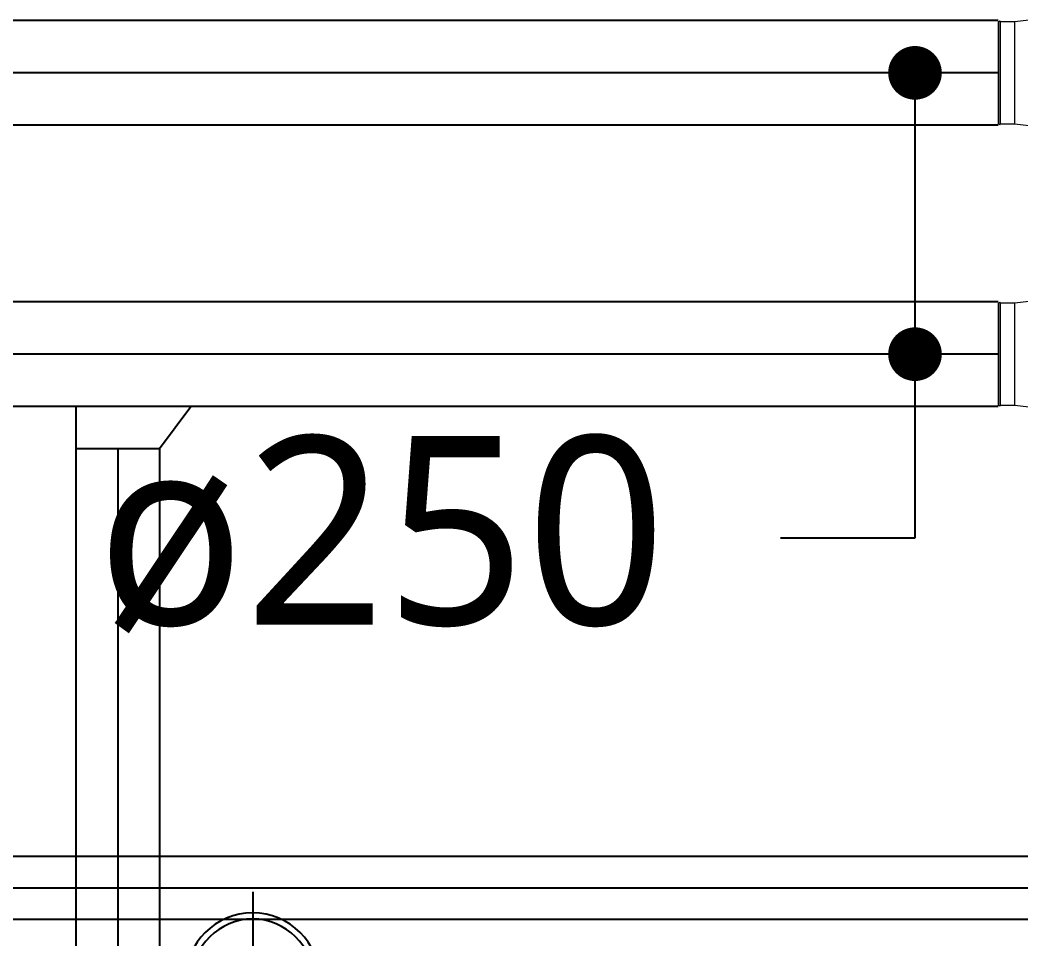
# Model space of a CAD drawing. Header units: millimetres. Extents: x 61566 to 667441, y 0 to 118800.
# Drawn here: x 444760 to 447150, y 55080 to 57273 of the extents above; entities that cross this region are included whole.
import ezdxf

# ---------------------------------------------------------------- set-up
doc = ezdxf.new("R2010")
doc.units = ezdxf.units.MM
doc.header["$LTSCALE"] = 200
doc.linetypes.add('CENTER', pattern=[50.8, 31.75, -6.35, 6.35, -6.35])
for name, color, linetype in [('LG-환기', 2, 'Continuous'), ('TEXT', 3, 'Continuous'), ('환기(RA)', 2, 'Continuous'), ('환기(SA)', 3, 'Continuous'), ('환기유니트', 6, 'Continuous')]:
    doc.layers.add(name, color=color, linetype=linetype)
doc.styles.add('LG전자', font='malgun.ttf')

# ---------------------------------------------------------------- blocks, each defined once
blk = doc.blocks.new('A$C40B63A93')
at = {"color": 1}
for p, q in [((210, 420), (210, 0)), ((420, 210), (0, 210))]:
    blk.add_line(p, q, dxfattribs=at)
at = {"color": 0}
for radius in [160, 145, 75]:
    blk.add_circle((210, 210), radius, dxfattribs=at)
blk = doc.blocks.new('상업용 프리미엄환기 800~1000CMH')
at = {"layer": 'LG-환기', "color": 0, "linetype": 'Continuous', "lineweight": 18}
for p, q in [((1088.3, 961.2), (1054.9, 965.4)), ((1123.2, 961.2), (1088.3, 961.2)), ((1088.3, 961.2), (1088.3, 717.6)), ((1123.2, 716.3), (1123.2, 962.4)), ((1128.2, 961.2), (1123.9, 962.9)), ((1123.9, 715.8), (1123.9, 962.9)), ((1128.2, 717.6), (1128.2, 961.2)), ((1054.9, 713.3), (1088.3, 717.6)), ((1088.3, 717.6), (1123.2, 717.6)), ((1123.9, 715.8), (1128.2, 717.6)), ((1088.3, 289.7), (1054.9, 293.9)), ((1088.3, 289.7), (1088.3, 46.1)), ((1123.2, 289.7), (1088.3, 289.7)), ((1123.2, 44.8), (1123.2, 290.9)), ((1123.9, 44.3), (1123.9, 291.4)), ((1128.2, 289.7), (1123.9, 291.4)), ((1128.2, 46.1), (1128.2, 289.7)), ((1054.9, 41.8), (1088.3, 46.1)), ((1088.3, 46.1), (1123.2, 46.1)), ((1123.9, 44.3), (1128.2, 46.1))]:
    blk.add_line(p, q, dxfattribs=at)
for centre, start, end in [((1123.7, 962.4), 68.1986, 180), ((1123.7, 716.3), 180, 291.8014), ((1123.7, 290.9), 68.1986, 180), ((1123.7, 44.8), 180, 291.8014)]:
    blk.add_arc(centre, 0.5, start, end, dxfattribs=at)

msp = doc.modelspace()

# ---------------------------------------------------------------- linework, layer by layer
at = {"layer": 'TEXT', "color": 1}
for p, q in [((446896.7, 57147.3), (446896.7, 56036.9)), ((446896.7, 56036.9), (446575.3, 56036.9))]:
    msp.add_line(p, q, dxfattribs=at)
at = {"layer": 'TEXT', "color": 1, "const_width": 64}
for points in [[(446896.7, 57179.3, -1), (446896.7, 57115.3, -1)], [(446896.7, 56507.8, -1), (446896.7, 56443.8, -1)]]:
    msp.add_lwpolyline(points, format="xyb", close=True, dxfattribs=at)
at = {"layer": '환기(RA)'}
for p, q in [((447095, 57272.3), (443331.4, 57272.3)), ((447095, 57022.3), (443331.4, 57022.3))]:
    msp.add_line(p, q, dxfattribs=at)
at = {"layer": '환기(SA)', "color": 1, "linetype": 'CENTER'}
for p, q in [((447095, 57147.3), (443331.4, 57147.3)), ((447095, 56475.8), (444254.3, 56475.8)), ((444992.8, 56250.8), (444992.8, 51616)), ((444682.2, 55202.3), (449335, 55202.3))]:
    msp.add_line(p, q, dxfattribs=at)
at = {"layer": '환기(SA)'}
for p, q in [((447095, 56600.8), (444254.3, 56600.8)), ((447095, 56350.8), (444254.3, 56350.8)), ((444892.8, 56250.8), (444892.8, 51616)), ((445092.8, 56250.8), (445092.8, 51613.5)), ((444682.2, 55277.3), (449335, 55277.3)), ((444682.2, 55127.3), (449335, 55127.3))]:
    msp.add_line(p, q, dxfattribs=at)
msp.add_lwpolyline([(444892.8, 56350.8), (444892.8, 56250.8), (445092.8, 56250.8), (445167.8, 56350.8)], close=True, dxfattribs=at)

# ---------------------------------------------------------------- block references
at = {"layer": '환기(RA)', "xscale": -1}
msp.add_blockref('A$C40B63A93', (445525.1, 54772.6), dxfattribs=at)
at = {"layer": '환기유니트', "rotation": 180}
msp.add_blockref('상업용 프리미엄환기 800~1000CMH', (448223.2, 57315.2), dxfattribs=at)

# ---------------------------------------------------------------- texts
at = {"layer": 'TEXT', "color": 2, "style": 'LG전자'}
msp.add_text('ø250', height=450, dxfattribs=at).set_placement((444942.2, 55830.3, 0))

doc.saveas('drawing.dxf')
